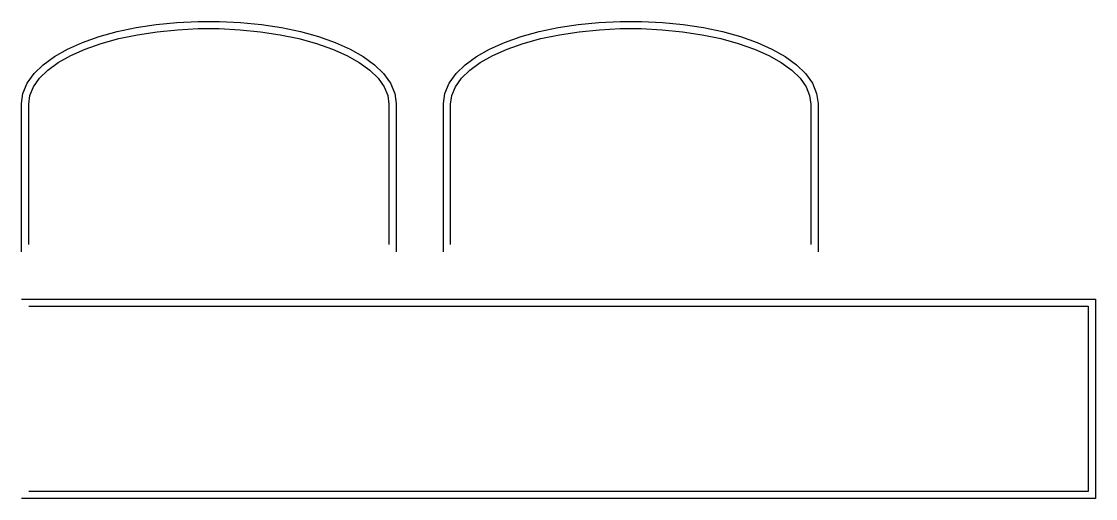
# Model space of a CAD drawing. Header units: millimetres. Extents: x -7 to 1037, y -457 to 7.
import ezdxf

# ---------------------------------------------------------------- set-up
doc = ezdxf.new("R2010")
doc.units = ezdxf.units.MM

msp = doc.modelspace()

# ---------------------------------------------------------------- linework, layer by layer
for points in [[(-7, -217), (-7, -73.0169), (-5.6248, -63.1003), (-1.4354, -53.1214), (5.2193, -43.7856), (14.0906, -35.1478), (24.9984, -27.2128), (37.792, -19.9952), (52.3168, -13.5292), (68.3995, -7.8613), (85.8441, -3.0424), (104.4338, 0.8788), (123.9333, 3.8596), (144.0929, 5.8663), (164.6529, 6.8756), (185.3471, 6.8756), (205.9071, 5.8663), (226.0667, 3.8596), (245.5662, 0.8788), (264.1559, -3.0424), (281.6005, -7.8613), (297.6832, -13.5292), (312.208, -19.9952), (325.0016, -27.2128), (335.9094, -35.1478), (344.7807, -43.7856), (351.4354, -53.1214), (355.6248, -63.1003), (357, -73.0169), (357, -217)], [(403, -217), (403, -73.0169), (404.3752, -63.1003), (408.5646, -53.1214), (415.2193, -43.7856), (424.0906, -35.1478), (434.9984, -27.2128), (447.792, -19.9952), (462.3168, -13.5292), (478.3995, -7.8613), (495.8441, -3.0424), (514.4338, 0.8788), (533.9333, 3.8596), (554.0929, 5.8663), (574.6529, 6.8756), (595.3471, 6.8756), (615.9071, 5.8663), (636.0667, 3.8596), (655.5662, 0.8788), (674.1559, -3.0424), (691.6005, -7.8613), (707.6832, -13.5292), (722.208, -19.9952), (735.0016, -27.2128), (745.9094, -35.1478), (754.7807, -43.7856), (761.4354, -53.1214), (765.6248, -63.1003), (767, -73.0169), (767, -217)], [(0, -210), (0, -73.5), (1.1833, -64.9672), (4.7171, -56.5497), (10.5538, -48.3615), (18.6143, -40.5133), (28.7896, -33.1111), (40.9422, -26.2551), (54.9077, -20.038), (70.4972, -14.5439), (87.5, -9.8471), (105.686, -6.0111), (124.8094, -3.0878), (144.6116, -1.1166), (164.8247, -0.1244), (185.1753, -0.1244), (205.3884, -1.1166), (225.1906, -3.0878), (244.314, -6.0111), (262.5, -9.8471), (279.5028, -14.5439), (295.0923, -20.038), (309.0578, -26.2551), (321.2104, -33.1111), (331.3857, -40.5133), (339.4462, -48.3615), (345.2829, -56.5497), (348.8167, -64.9672), (350, -73.5), (350, -210)], [(410, -210), (410, -73.5), (411.1833, -64.9672), (414.7171, -56.5497), (420.5538, -48.3615), (428.6143, -40.5133), (438.7896, -33.1111), (450.9422, -26.2551), (464.9077, -20.038), (480.4972, -14.5439), (497.5, -9.8471), (515.686, -6.0111), (534.8094, -3.0878), (554.6116, -1.1166), (574.8247, -0.1244), (595.1753, -0.1244), (615.3884, -1.1166), (635.1906, -3.0878), (654.314, -6.0111), (672.5, -9.8471), (689.5028, -14.5439), (705.0923, -20.038), (719.0578, -26.2551), (731.2104, -33.1111), (741.3857, -40.5133), (749.4462, -48.3615), (755.2829, -56.5497), (758.8167, -64.9672), (760, -73.5), (760, -210)], [(-7, -263), (1036.5712, -263), (1036.5712, -457), (-7, -457)], [(0, -270), (1029.5712, -270), (1029.5712, -450), (0, -450)]]:
    msp.add_lwpolyline(points)

doc.saveas('drawing.dxf')
